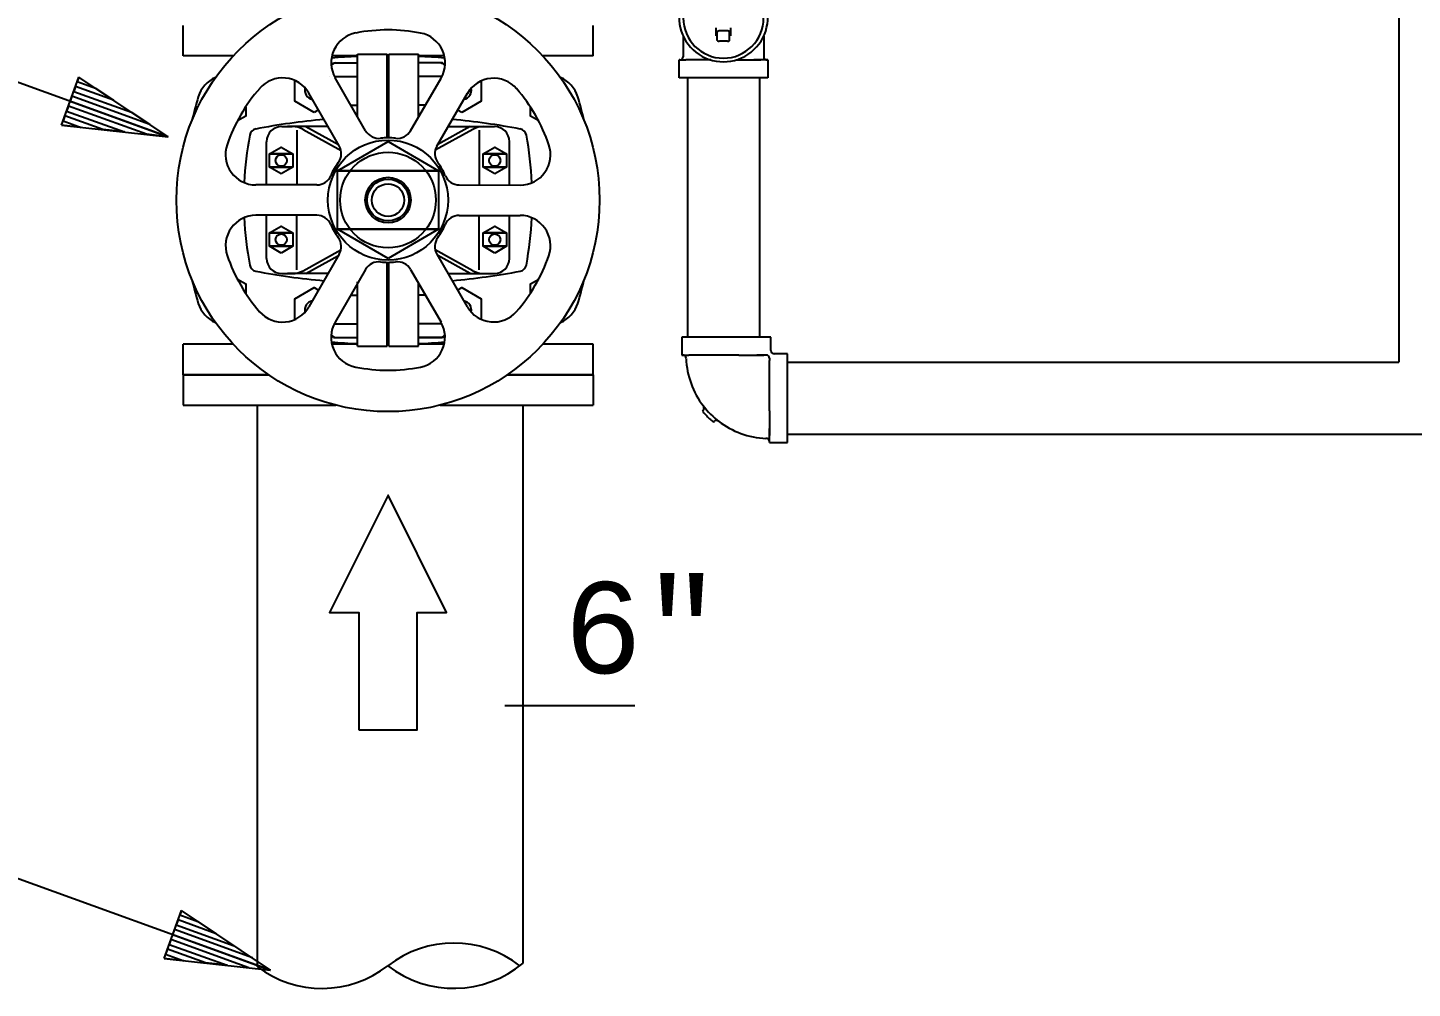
# Model space of a CAD drawing. Header units: millimetres. Extents: x 3124 to 89481, y 1963 to 26804.
# Drawn here: x 83815 to 86087, y 18583 to 20160 of the extents above; entities that cross this region are included whole.
import ezdxf

# ---------------------------------------------------------------- set-up
doc = ezdxf.new("R2010")
doc.units = ezdxf.units.MM
for name, color, linetype in [('10', 7, 'Continuous'), ('2', 7, 'Continuous'), ('46', 7, 'Continuous'), ('5', 2, 'Continuous'), ('60', 7, 'Continuous'), ('7', 7, 'Continuous'), ('9', 7, 'Continuous'), ('ARROW', 2, 'Continuous'), ('ELB', 2, 'Continuous'), ('M_ARR', 2, 'Continuous')]:
    doc.layers.add(name, color=color, linetype=linetype)
doc.styles.add('MONOTXT', font='MONOTXT', dxfattribs={"height": 0.2})

# ---------------------------------------------------------------- blocks, each defined once
blk = doc.blocks.new('ARR00A')
at = {"layer": 'M_ARR'}
blk.add_lwpolyline([(-7, 0.875), (-7, -0.875), (-3.5, -0.875), (-3.5, -1.75), (0, 0), (-3.5, 1.75), (-3.5, 0.875)], close=True, dxfattribs=at)

msp = doc.modelspace()

# ---------------------------------------------------------------- linework, layer by layer
at = {"layer": '10', "color": 2, "linetype": 'Continuous'}
for p, q in [((84191.4, 18618.7), (84191.4, 19540.4)), ((84627.6, 18624.8), (84627.6, 19540.4))]:
    msp.add_line(p, q, dxfattribs=at)
at = {"layer": '2', "color": 2, "linetype": 'Continuous'}
for p, q in [((84045, 19980.9), (83037.6, 20345.4)), ((84597.3, 19047.6), (84811, 19047.6)), ((84213.2, 18613.3), (83205.8, 18977.8))]:
    msp.add_line(p, q, dxfattribs=at)
at = {"layer": '46', "color": 2, "linetype": 'Continuous'}
for p, q in [((83870.1, 19999.8), (83898.6, 20078.6)), ((83893.1, 20063.4), (83890, 20055.3)), ((83955.4, 20040.6), (83893.1, 20063.4)), ((83898.6, 20078.6), (83895.9, 20071.4)), ((83895.9, 20071.4), (83925.7, 20060.6)), ((84045, 19980.9), (83898.6, 20078.6)), ((83887.2, 20047.2), (83884.1, 20039.1)), ((84015.1, 20000.8), (83887.2, 20047.2)), ((83890, 20055.3), (83985.1, 20020.9)), ((83925.7, 20060.6), (83955.4, 20040.6)), ((83881.4, 20031.2), (83878.3, 20023)), ((83878.3, 20023), (83973.5, 19988.7)), ((84009.4, 19984.8), (83881.4, 20031.2)), ((83884.1, 20039.1), (84045, 19980.9)), ((83985.1, 20020.9), (84015.1, 20000.8)), ((83870.1, 19999.8), (84045, 19980.9)), ((83902.4, 19996.2), (83870.1, 19999.8)), ((83875.6, 20015.1), (83872.6, 20006.9)), ((83872.6, 20006.9), (83902.4, 19996.2)), ((83938, 19992.5), (83875.6, 20015.1)), ((83973.5, 19988.7), (83938, 19992.5)), ((84045, 19980.9), (84009.4, 19984.8)), ((84038.3, 18632.2), (84066.9, 18711)), ((84066.9, 18711), (84064.2, 18703.7)), ((84064.2, 18703.7), (84093.9, 18693)), ((84213.2, 18613.3), (84066.9, 18711)), ((84055.5, 18679.6), (84052.4, 18671.5)), ((84183.4, 18633.1), (84055.5, 18679.6)), ((84061.3, 18695.7), (84058.2, 18687.6)), ((84058.2, 18687.6), (84153.4, 18653.2)), ((84123.7, 18673), (84061.3, 18695.7)), ((84093.9, 18693), (84123.7, 18673)), ((84049.7, 18663.6), (84046.6, 18655.4)), ((84046.6, 18655.4), (84141.7, 18621.1)), ((84177.6, 18617.2), (84049.7, 18663.6)), ((84052.4, 18671.5), (84213.2, 18613.3)), ((84038.3, 18632.2), (84213.2, 18613.3)), ((84070.6, 18628.6), (84038.3, 18632.2)), ((84043.9, 18647.5), (84040.9, 18639.3)), ((84040.9, 18639.3), (84070.6, 18628.6)), ((84106.3, 18624.9), (84043.9, 18647.5)), ((84141.7, 18621.1), (84106.3, 18624.9))]:
    msp.add_line(p, q, dxfattribs=at)
at = {"layer": '5', "color": 2, "linetype": 'Continuous'}
for p, q in [((84897.2, 20077.5), (84897.2, 19651.9)), ((85015.5, 20077.5), (85015.5, 19651.9)), ((85061.2, 19610.9), (86064.5, 19610.9)), ((85061.2, 19492.6), (86613.8, 19492.6))]:
    msp.add_line(p, q, dxfattribs=at)
at = {"layer": '60', "color": 2, "linetype": 'Continuous'}
msp.add_line((86064.5, 23674.7), (86064.5, 19610.9), dxfattribs=at)
at = {"layer": '7', "color": 2, "linetype": 'Continuous'}
for p, q in [((84944.3, 20146.5), (84944.3, 20159.8)), ((84962.9, 20154.4), (84949.6, 20154.4)), ((84968.1, 20146.5), (84968.1, 20159.8)), ((84890.2, 20145.8), (84890.2, 20112.2)), ((84946, 20139.3), (84946, 20152.6)), ((84962.9, 20137.5), (84949.6, 20137.5)), ((84966.4, 20139.3), (84966.4, 20152.6)), ((85022.3, 20145.9), (85022.3, 20112.2)), ((84883.5, 20077.5), (84883.5, 20106.8)), ((84884.9, 20106.8), (84883.5, 20106.8)), ((84883.5, 20106.8), (84894.3, 20106.8)), ((84904.3, 20106.8), (84894.3, 20106.8)), ((84935.7, 20106.8), (84904.3, 20106.8)), ((84976.9, 20106.8), (85006.2, 20106.8)), ((85029.1, 20106.8), (85006.2, 20106.8)), ((85006.2, 20106.8), (85017.8, 20106.8)), ((85027.7, 20106.8), (85029.1, 20106.8)), ((85029.1, 20106.8), (85029.1, 20077.5)), ((85029.1, 20077.5), (84883.5, 20077.5)), ((85021.5, 20077.5), (84891.2, 20077.5)), ((85033.8, 19651.9), (84888.2, 19651.9)), ((84888.2, 19651.9), (84888.2, 19622.5)), ((85026.3, 19651.9), (84896, 19651.9)), ((85033.8, 19630), (85033.8, 19651.9)), ((84889.7, 19622.5), (84888.2, 19622.5)), ((84888.2, 19622.5), (84899.2, 19622.5)), ((84909.1, 19622.5), (84899.2, 19622.5)), ((84940.4, 19622.5), (84909.1, 19622.5)), ((84981.6, 19622.5), (84940.4, 19622.5)), ((84981.6, 19622.5), (85010.9, 19622.5)), ((85010.9, 19622.5), (85022.6, 19622.5)), ((85026.5, 19622.5), (85010.9, 19622.5)), ((85031.9, 19617.2), (85031.9, 19613.7)), ((85031.9, 19603.8), (85031.9, 19613.7)), ((85061.2, 19624.7), (85039.2, 19624.7)), ((85061.2, 19479), (85061.2, 19624.7)), ((85061.2, 19486.6), (85061.2, 19616.9)), ((84069.4, 19590.3), (84209.9, 19590.3)), ((84069.4, 19590.3), (84069.4, 19540.4)), ((84601.8, 19590.3), (84742.3, 19590.3)), ((84742.3, 19590.3), (84742.3, 19540.4)), ((85031.9, 19572.3), (85031.9, 19603.8)), ((85031.9, 19531.2), (85031.9, 19572.3)), ((84069.4, 19540.4), (84320.2, 19540.4)), ((84491.5, 19540.4), (84742.3, 19540.4)), ((84921.7, 19530.8), (84922.8, 19531.9)), ((85031.9, 19531.2), (85031.9, 19501.9)), ((84939.8, 19512.6), (84941, 19513.8)), ((85031.9, 19479), (85031.9, 19501.9)), ((85031.9, 19501.9), (85031.9, 19490.3)), ((85031.9, 19480.4), (85031.9, 19479)), ((85031.9, 19479), (85061.2, 19479))]:
    msp.add_line(p, q, dxfattribs=at)
for points in [[(84949.5, 20154.4, 0.05305), (84948.1, 20154.3, 0.066905), (84947.1, 20153.9, 0.105028), (84946.3, 20153.2, 0.169854), (84946, 20152.6)], [(84966.4, 20152.6, 0.169854), (84966.2, 20153.2, 0.105028), (84965.4, 20153.9, 0.066905), (84964.3, 20154.3, 0.05305), (84962.9, 20154.4)], [(84946, 20139.3, 0.169854), (84946.3, 20138.7, 0.105028), (84947.1, 20138.1, 0.066905), (84948.1, 20137.7, 0.05305), (84949.5, 20137.5)], [(84962.9, 20137.5, 0.05305), (84964.3, 20137.7, 0.066905), (84965.4, 20138.1, 0.105028), (84966.2, 20138.7, 0.169854), (84966.4, 20139.3)], [(84962.9, 20137.5, 0.05305), (84964.3, 20137.7, 0.066905), (84965.4, 20138.1, 0.105028), (84966.2, 20138.7, 0.169854), (84966.4, 20139.3)]]:
    msp.add_lwpolyline(points, format="xyb", dxfattribs=at)
for centre, radius, start, end in [((84956.3, 20176.7), 72.8, 155.0445, 25.0671), ((84956.2, 20175.8), 66, 180, 0), ((84884.9, 20112.2), 5.37, 270, 0), ((85027.7, 20112.2), 5.37, 180, 270), ((84889.7, 19617.2), 5.37, 0, 90), ((85031.9, 19622.5), 137, 182.2486, 217.5729), ((85026.5, 19617.2), 5.37, 0, 90), ((85039.3, 19630), 5.37, 180, 270), ((85031.9, 19622.5), 143.4, 219.7854, 221.3655), ((85031.9, 19622.5), 137, 216.9967, 233.2104), ((84919.1, 19535.7), 5.37, 314.6923, 37.5729), ((85031.9, 19622.5), 143.4, 221.3655, 228.4691), ((85031.9, 19622.5), 143.4, 228.4691, 230.0307), ((84944.8, 19510), 5.37, 52.2482, 134.6923), ((85031.9, 19622.5), 137, 232.2482, 267.4963), ((85026.5, 19480.4), 5.37, 0, 96.5123)]:
    msp.add_arc(centre, radius, start, end, dxfattribs=at)
at = {"layer": '9', "color": 2, "linetype": 'Continuous'}
for p, q in [((84069.4, 20113.7), (84069.4, 20163.5)), ((84742.3, 20113.7), (84742.3, 20163.5)), ((84151.9, 20113.7), (84069.4, 20113.7)), ((84356, 20113.7), (84314, 20113.7)), ((84356, 20116.6), (84404.3, 20116.6)), ((84356, 20013.5), (84356, 20116.6)), ((84356, 20013.5), (84356, 20116.6)), ((84404.3, 19979.1), (84404.3, 20116.6)), ((84407.4, 19979.1), (84407.4, 20116.6)), ((84407.4, 20116.6), (84455.7, 20116.6)), ((84455.7, 20012.7), (84455.7, 20116.6)), ((84455.7, 20012.7), (84455.7, 20116.6)), ((84498.3, 20113.7), (84455.7, 20113.7)), ((84742.3, 20113.7), (84659.7, 20113.7)), ((84312.7, 20098.2), (84316.4, 20101.9)), ((84316.4, 20101.9), (84356, 20101.9)), ((84356, 20013.5), (84356, 20101.9)), ((84455.7, 20012.7), (84455.7, 20101.9)), ((84495.2, 20101.9), (84455.7, 20101.9)), ((84499.4, 20097.7), (84495.2, 20101.9)), ((84310.3, 20079.9), (84310.4, 20079.9)), ((84369.1, 19990.7), (84319.2, 20077.3)), ((84319.5, 20079.9), (84356, 20079.9)), ((84442.9, 19990.6), (84492.9, 20077.1)), ((84492.2, 20079.9), (84455.7, 20079.9)), ((84325.9, 19965.8), (84276, 20052.5)), ((84486, 19965.6), (84536.1, 20052.1)), ((84292, 20024.8), (84284.8, 20020.6)), ((84345, 20032.7), (84356, 20032.7)), ((84467.2, 20032.7), (84455.7, 20032.7)), ((84527, 20020.6), (84520.1, 20024.5)), ((84231.4, 19997.6), (84248.5, 19997.6)), ((84307.6, 19997.6), (84241, 19997.6)), ((84271.1, 19997.6), (84324.7, 19967.9)), ((84540.6, 19997.6), (84487.5, 19968.1)), ((84504.5, 19997.6), (84573, 19997.6)), ((84563.1, 19997.6), (84580.3, 19997.6)), ((84206.5, 19901.7), (84206.5, 19972.7)), ((84256.4, 19991.4), (84256.4, 19902.1)), ((84266.7, 19992.9), (84328.7, 19958.5)), ((84545, 19992.9), (84483.3, 19958.7)), ((84555.2, 19991.4), (84555.2, 19902.1)), ((84605.2, 19901.6), (84605.2, 19972.7)), ((84288.9, 19901.8), (84188.9, 19901.7)), ((84522.8, 19901.7), (84622.7, 19901.6)), ((84288.9, 19851.9), (84189, 19851.9)), ((84206.5, 19781.2), (84206.5, 19851.9)), ((84256.4, 19762.4), (84256.4, 19851.8)), ((84522.7, 19851.8), (84622.7, 19851.7)), ((84555.2, 19762.4), (84555.2, 19851.8)), ((84605.2, 19781.2), (84605.2, 19851.7)), ((84266.7, 19760.9), (84328.6, 19795.2)), ((84545, 19760.9), (84483.2, 19795.2)), ((84271.1, 19756.2), (84324.6, 19785.9)), ((84325.8, 19788.1), (84275.9, 19701.5)), ((84404.3, 19637.2), (84404.3, 19774.7)), ((84407.4, 19637.2), (84407.4, 19774.7)), ((84485.9, 19788.2), (84535.9, 19701.6)), ((84540.6, 19756.2), (84487.3, 19785.8)), ((84231.4, 19756.2), (84248.5, 19756.2)), ((84307.5, 19756.2), (84241, 19756.2)), ((84369, 19763.2), (84319.1, 19676.6)), ((84442.8, 19763.2), (84492.8, 19676.7)), ((84504.4, 19756.2), (84574.1, 19756.2)), ((84563.1, 19756.2), (84580.3, 19756.2)), ((84356, 19648.9), (84356, 19742.9)), ((84356, 19637.2), (84356, 19740.6)), ((84356, 19637.2), (84356, 19740.6)), ((84455.7, 19637.2), (84455.7, 19740.9)), ((84455.7, 19648.9), (84455.7, 19740.9)), ((84455.7, 19637.2), (84455.7, 19740.9)), ((84344.6, 19720.8), (84356, 19720.8)), ((84467.3, 19720.8), (84455.7, 19720.8)), ((84316.4, 19651.6), (84312.5, 19655.5)), ((84319.5, 19673.6), (84356, 19673.6)), ((84492.2, 19673.6), (84455.7, 19673.6)), ((84495.2, 19651.6), (84499.3, 19655.7)), ((84069.4, 19590.3), (84069.4, 19640.2)), ((84151.9, 19640.2), (84069.4, 19640.2)), ((84356, 19640.2), (84313.8, 19640.2)), ((84316.4, 19651.6), (84356, 19651.6)), ((84356, 19637.2), (84404.3, 19637.2)), ((84407.4, 19637.2), (84455.7, 19637.2)), ((84455.7, 19651.6), (84495.2, 19651.6)), ((84495.2, 19651.6), (84455.7, 19651.6)), ((84498.1, 19640.2), (84455.7, 19640.2)), ((84742.3, 19640.2), (84659.7, 19640.2)), ((84742.3, 19590.3), (84742.3, 19640.2)), ((84069.4, 19590.3), (84209.9, 19590.3)), ((84209.9, 19590.3), (84069.4, 19590.3)), ((84742.3, 19590.3), (84601.8, 19590.3)), ((84601.8, 19590.3), (84742.3, 19590.3))]:
    msp.add_line(p, q, dxfattribs=at)
for points in [[(84284.8, 20020.6), (84252.8, 20039.1), (84252.8, 20073.2)], [(84558.9, 20072.6), (84558.9, 20039.1), (84527, 20020.6)], [(84172.3, 20030), (84172.3, 20014.6), (84158.6, 20006.7)], [(84653.1, 20006.7), (84639.4, 20014.6), (84639.4, 20030)], [(84158.6, 19747.1), (84172.3, 19739.2), (84172.3, 19723.8)], [(84639.4, 19723.8), (84639.4, 19739.2), (84653.1, 19747.1)], [(84252.8, 19680.7), (84252.8, 19714.8), (84284.8, 19733.2), (84291.8, 19729.1)], [(84519.9, 19729.2), (84527, 19733.2), (84558.9, 19714.8), (84558.9, 19681)]]:
    msp.add_lwpolyline(points, dxfattribs=at)
for centre, radius in [((84405.8, 19876.9), 347.2), ((84405.8, 19876.9), 98.5), ((84230.7, 19941.8), 9.35), ((84405.8, 19876.9), 78.5), ((84580.9, 19941.8), 9.35), ((84405.8, 19876.9), 37.4), ((84405.8, 19876.9), 34.3), ((84405.8, 19876.9), 26.7), ((84230.7, 19812), 9.35), ((84580.9, 19812), 9.35)]:
    msp.add_circle(centre, radius, dxfattribs=at)
for centre, radius, start, end in [((84405.8, 19876.9), 279.2, 78.9464, 100.9052), ((84362.4, 20102.2), 49.8, 100.9052, 209.9258), ((84449.8, 20102.1), 49.8, 329.9258, 78.9464), ((84405.8, 18953.3), 1160.4, 92.4618, 94.5785), ((84405.8, 18953.3), 1160.4, 85.3931, 87.5382), ((84321.5, 20090.9), 11.2, 100.4185, 141.5642), ((84490.1, 20090.9), 11.2, 33.8638, 79.5815), ((84142.1, 20032.1), 49.8, 112.7491, 163.219), ((84232.8, 20027.6), 49.8, 29.9258, 138.9464), ((84321.5, 20090.9), 11.2, 249.283, 259.5815), ((84345.4, 20056.3), 35.1, 137.6308, 140.2359), ((84490.1, 20090.9), 11.2, 280.4185, 295.1629), ((84466.2, 20056.3), 35.1, 38.7625, 42.3692), ((84579.2, 20027.1), 49.8, 40.9052, 149.9258), ((84669.5, 20032.1), 49.8, 16.781, 67.2509), ((84656.6, 19876.9), 587.2, 163.219, 167.185), ((84405.8, 19876.9), 279.2, 138.9464, 161.0041), ((84284.7, 20057.5), 15.6, 166.0514, 259.8129), ((84527, 20057.5), 15.6, 282.7971, 11.2969), ((84405.8, 19876.9), 279.2, 18.9464, 40.9052), ((84155.1, 19876.9), 587.2, 12.815, 16.781), ((84405.8, 18853.6), 1160.4, 95.1875, 100.7817), ((84231.4, 19972.7), 24.9, 90, 180), ((84248.6, 19960.2), 37.4, 60.9906, 90), ((84405.8, 18853.6), 1160.4, 79.2183, 84.7889), ((84563.1, 19960.2), 37.4, 90, 119.0094), ((84580.3, 19972.7), 24.9, 0, 90), ((84756.3, 19876.9), 587.2, 169.5403, 177.2033), ((84191.1, 19981.3), 12.5, 100.7817, 169.5403), ((84390.7, 20003.1), 24.9, 209.9258, 276.8371), ((84405.8, 19876.9), 102.2, 83.0146, 96.8371), ((84421.3, 20003.1), 24.9, 263.0146, 329.9258), ((84620.6, 19981.3), 12.5, 10.4597, 79.2183), ((84055.4, 19876.9), 587.2, 2.7762, 10.4597), ((84188.9, 19951.6), 49.8, 161.0041, 270.0247), ((84304.3, 19953.4), 24.9, 323.0146, 29.9258), ((84507.6, 19953.1), 24.9, 149.9258, 216.8371), ((84622.8, 19951.4), 49.8, 269.9258, 18.9464), ((84405.8, 19876.9), 102.2, 143.0146, 156.9359), ((84405.8, 19876.9), 102.2, 23.0146, 36.8371), ((84288.9, 19926.7), 24.9, 270.0247, 336.9359), ((84522.8, 19926.6), 24.9, 203.0146, 269.9258), ((84189, 19802.1), 49.8, 90.0247, 199.0453), ((84756.3, 19876.9), 587.2, 182.8172, 190.4597), ((84288.9, 19827), 24.9, 23.1135, 90.0247), ((84405.8, 19876.9), 102.2, 203.1135, 216.9359), ((84405.8, 19876.9), 102.2, 323.1135, 336.8371), ((84522.7, 19826.9), 24.9, 89.9258, 156.8371), ((84622.6, 19801.9), 49.8, 340.9052, 89.9258), ((84055.4, 19876.9), 587.2, 349.5403, 357.1623), ((84304.2, 19800.5), 24.9, 330.0247, 36.9359), ((84507.5, 19800.6), 24.9, 143.1135, 210.0247), ((84405.8, 19876.9), 279.2, 199.0453, 221.0041), ((84191.1, 19772.6), 12.5, 190.4597, 259.2183), ((84231.4, 19781.2), 24.9, 180, 270), ((84390.6, 19750.7), 24.9, 83.1135, 150.0247), ((84405.8, 19876.9), 102.2, 263.1135, 276.936), ((84421.2, 19750.7), 24.9, 30.0247, 96.936), ((84580.3, 19781.2), 24.9, 270, 0), ((84405.8, 19876.9), 279.2, 319.0453, 340.9052), ((84620.6, 19772.6), 12.5, 280.7817, 349.5403), ((84656.6, 19876.9), 587.2, 192.815, 196.781), ((84405.8, 20900.2), 1160.4, 259.2183, 264.8046), ((84248.6, 19793.6), 37.4, 270, 299.0094), ((84405.8, 20900.2), 1160.4, 275.2032, 280.7817), ((84563.1, 19793.6), 37.4, 240.9906, 270), ((84155.1, 19876.9), 587.2, 343.219, 347.185), ((84142.1, 19721.8), 49.8, 196.781, 247.2509), ((84232.7, 19726.4), 49.8, 221.0041, 330.0247), ((84284.7, 19696.3), 15.6, 101.0441, 193.0752), ((84527, 19696.3), 15.6, 347.8084, 78.0861), ((84579.1, 19726.6), 49.8, 210.0247, 319.0453), ((84669.5, 19721.8), 49.8, 292.7491, 343.219), ((84362.2, 19651.7), 49.8, 150.0247, 259.0453), ((84449.6, 19651.7), 49.8, 281.0041, 30.0247), ((84321.5, 19662.6), 11.2, 216.6984, 259.5777), ((84321.5, 19662.6), 11.2, 100.4223, 113.3769), ((84345.4, 19697.2), 35.1, 219.1234, 222.3692), ((84466.2, 19697.2), 35.1, 317.6308, 321.2125), ((84490.1, 19662.6), 11.2, 65.1194, 79.5777), ((84490.1, 19662.6), 11.2, 280.4223, 324.8429), ((84405.8, 20800.6), 1160.4, 265.412, 267.5382), ((84405.8, 20800.6), 1160.4, 272.4618, 274.5974), ((84405.8, 19876.9), 279.2, 259.0453, 281.0041)]:
    msp.add_arc(centre, radius, start, end, dxfattribs=at)
at = {"layer": 'ELB'}
for centre, start, end in [((84513.9, 18480.9), 52.1825, 127.8175), ((84297.4, 18759.9), 233.1083, 307.8175), ((84513.9, 18759.9), 232.1825, 310.0556)]:
    msp.add_arc(centre, 176.6, start, end, dxfattribs=at)

# ---------------------------------------------------------------- block references
at = {"layer": 'ARROW', "color": 2, "xscale": 54.97417366504669, "yscale": 54.97417366504669, "zscale": 54.974173643475, "rotation": 90}
msp.add_blockref('ARR00A', (84405.8, 19392.5), dxfattribs=at)

# ---------------------------------------------------------------- texts
at = {"layer": '2', "color": 2, "linetype": 'Continuous', "style": 'MONOTXT'}
msp.add_text('6"', height=149.53, dxfattribs=at).set_placement((84693.8, 19100.5))

# ---------------------------------------------------------------- meshes
at = {"layer": '9', "color": 2, "linetype": 'Continuous'}
mesh = msp.add_polyface(dxfattribs=at)
corners = [(84405.9, 19781.1), (84405.9, 19781.1), (84322.8, 19828.9), (84488.8, 19828.9), (84322.8, 19829), (84488.9, 19829), (84322.8, 19924.8), (84488.9, 19924.8), (84322.9, 19924.9), (84488.9, 19924.9), (84405.8, 19972.8)]
mesh.append_faces([[corners[k] for k in face] for face in [(0, 1, 2, 3), (3, 2, 4, 5), (5, 4, 6, 7), (7, 6, 8, 9), (9, 8, 10, 10)]], dxfattribs={"vtx0": -1, "vtx2": -1, "color": 2})
mesh = msp.add_polyface(dxfattribs=at)
corners = [(84230.7, 19919.7), (84230.7, 19919.7), (84211.6, 19930.8), (84249.9, 19930.8), (84211.6, 19952.9), (84249.9, 19952.9), (84230.7, 19963.9)]
mesh.append_faces([[corners[k] for k in face] for face in [(0, 1, 2, 3), (3, 2, 4, 5), (5, 4, 6, 6)]], dxfattribs={"vtx0": -1, "vtx2": -1, "color": 2})
mesh = msp.add_polyface(dxfattribs=at)
corners = [(84581, 19919.7), (84581, 19919.7), (84561.8, 19930.8), (84600.1, 19930.8), (84561.8, 19952.9), (84600.1, 19952.9), (84581, 19963.9)]
mesh.append_faces([[corners[k] for k in face] for face in [(0, 1, 2, 3), (3, 2, 4, 5), (5, 4, 6, 6)]], dxfattribs={"vtx0": -1, "vtx2": -1, "color": 2})
mesh = msp.add_polyface(dxfattribs=at)
corners = [(84230.7, 19789.9), (84230.7, 19789.9), (84211.6, 19801), (84249.9, 19801), (84211.6, 19823.1), (84249.9, 19823.1), (84230.7, 19834.2)]
mesh.append_faces([[corners[k] for k in face] for face in [(0, 1, 2, 3), (3, 2, 4, 5), (5, 4, 6, 6)]], dxfattribs={"vtx0": -1, "vtx2": -1, "color": 2})
mesh = msp.add_polyface(dxfattribs=at)
corners = [(84581, 19789.9), (84581, 19789.9), (84561.8, 19801), (84600.1, 19801), (84561.8, 19823.1), (84600.1, 19823.1), (84581, 19834.2)]
mesh.append_faces([[corners[k] for k in face] for face in [(0, 1, 2, 3), (3, 2, 4, 5), (5, 4, 6, 6)]], dxfattribs={"vtx0": -1, "vtx2": -1, "color": 2})

doc.saveas('drawing.dxf')
